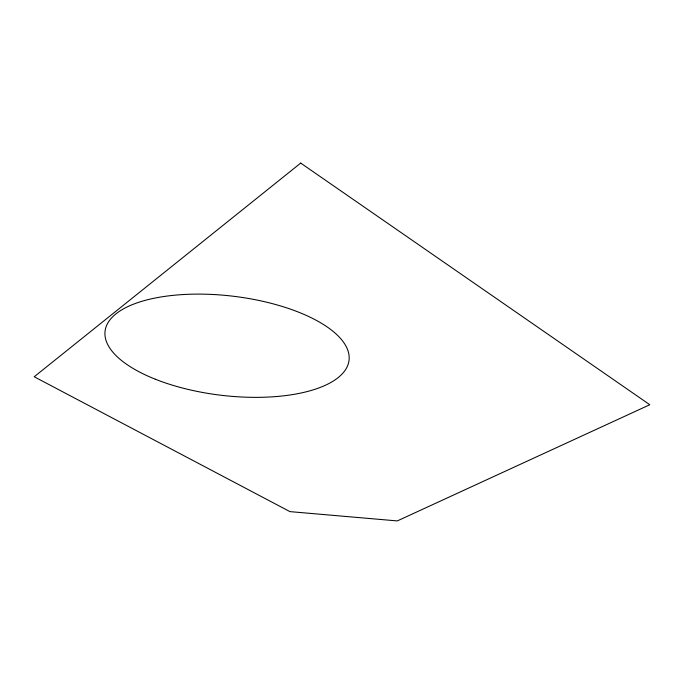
<?xml version="1.0" encoding="UTF-8"?>
<svg xmlns="http://www.w3.org/2000/svg" width="684" height="684" viewBox="0 0 684 684"><rect width="100%" height="100%" fill="white"/><g stroke="black" fill="none" stroke-linecap="round" stroke-linejoin="round"><path stroke-width="1.03" d="M300.703 163.083L34.2 376.764L289.948 511.623L397.293 520.917L649.8 404.731L300.703 163.083M155.285 379.201A122.846 49.881 6.8 0 0 348.524 362.99A122.846 49.881 6.8 0 0 177.387 294.958A122.846 49.881 6.8 0 0 155.285 379.201"/></g></svg>
